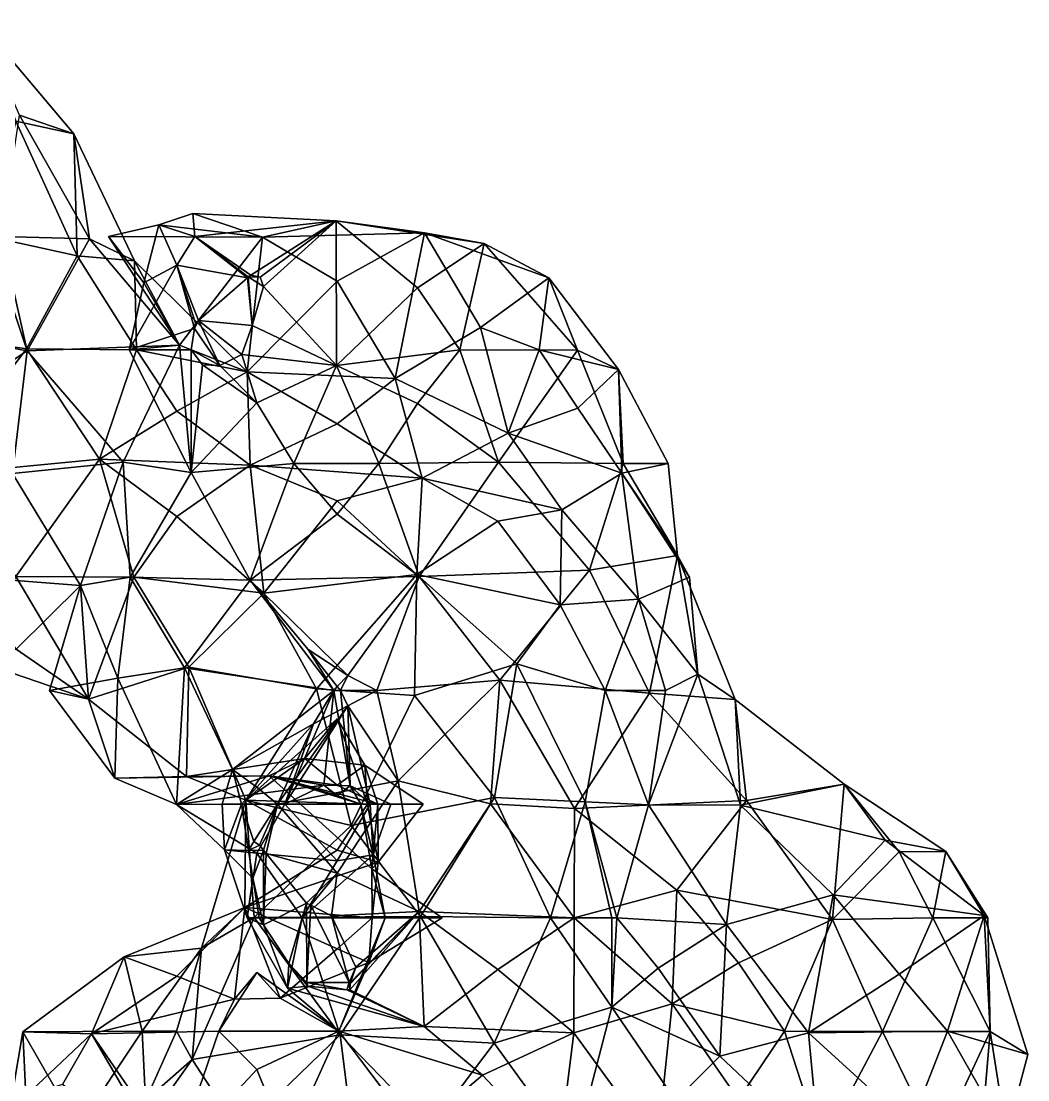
# Model space of a CAD drawing. Extents: x 290083 to 295691, y 4553739 to 4561622.
# Drawn here: x 291281.9 to 291440, y 4554373.5 to 4554539.7 of the extents above; entities that cross this region are included whole.
import ezdxf

# ---------------------------------------------------------------- set-up
doc = ezdxf.new("R2010")
doc.units = 0
doc.layers.add('Au_ppm_Pref_-_0_3', color=7, linetype='CONTINUOUS')

msp = doc.modelspace()

# ---------------------------------------------------------------- linework, layer by layer
at = {"layer": 'Au_ppm_Pref_-_0_3'}
for points in [[(291290.23, 4554521.97, 1817.43), (291281.7, 4554524.9, 1823.62), (291275.25, 4554539.66, 1817.43)], [(291290.23, 4554521.97, 1817.43), (291275.25, 4554539.66, 1817.43), (291281.11, 4554523.99, 1811.5)], [(291292.65, 4554505.48, 1823.31), (291278.84, 4554505.88, 1828.22), (291281.7, 4554524.9, 1823.62)], [(291292.65, 4554505.48, 1823.31), (291281.7, 4554524.9, 1823.62), (291290.23, 4554521.97, 1817.43)], [(291290.73, 4554502.83, 1812.25), (291281.11, 4554523.99, 1811.5), (291276.86, 4554505.88, 1807.57)], [(291290.23, 4554521.97, 1817.43), (291281.11, 4554523.99, 1811.5), (291290.73, 4554502.83, 1812.25)], [(291299.71, 4554502.05, 1817.43), (291292.65, 4554505.48, 1823.31), (291290.23, 4554521.97, 1817.43)], [(291299.71, 4554502.05, 1817.43), (291290.23, 4554521.97, 1817.43), (291290.73, 4554502.83, 1812.25)], [(291319.83, 4554505.76, 1823.61), (291308.9, 4554509.49, 1829.31), (291303.55, 4554507.69, 1829.45)], [(291309.19, 4554505.88, 1830.65), (291303.55, 4554507.69, 1829.45), (291308.9, 4554509.49, 1829.31)], [(291319.83, 4554505.76, 1823.61), (291331.36, 4554508.33, 1830.07), (291308.9, 4554509.49, 1829.31)], [(291308.9, 4554509.49, 1829.31), (291331.36, 4554508.33, 1830.07), (291309.19, 4554505.88, 1830.65)], [(291331.36, 4554508.33, 1830.07), (291317.98, 4554499.81, 1832.77), (291309.19, 4554505.88, 1830.65)], [(291331.36, 4554508.33, 1830.07), (291319.43, 4554499.5, 1832.89), (291317.98, 4554499.81, 1832.77)], [(291331.36, 4554508.33, 1830.07), (291319.97, 4554498.03, 1832.97), (291319.43, 4554499.5, 1832.89)], [(291319.83, 4554505.76, 1823.61), (291345.27, 4554506.46, 1823.6), (291331.36, 4554508.33, 1830.07)], [(291331.43, 4554485.64, 1832.58), (291319.97, 4554498.03, 1832.97), (291331.36, 4554508.33, 1830.07)], [(291331.43, 4554485.64, 1832.58), (291331.36, 4554508.33, 1830.07), (291344.14, 4554497.81, 1832.56)], [(291331.36, 4554508.33, 1830.07), (291345.27, 4554506.46, 1823.6), (291354.64, 4554504.78, 1829.11)], [(291354.64, 4554504.78, 1829.11), (291344.14, 4554497.81, 1832.56), (291331.36, 4554508.33, 1830.07)], [(291319.83, 4554505.76, 1823.61), (291303.55, 4554507.69, 1829.45), (291295.65, 4554505.88, 1824.27)], [(291303.55, 4554507.69, 1829.45), (291301.2, 4554498.6, 1829.31), (291295.65, 4554505.88, 1824.27)], [(291306.35, 4554501.35, 1830.82), (291301.2, 4554498.6, 1829.31), (291303.55, 4554507.69, 1829.45)], [(291309.19, 4554505.88, 1830.65), (291306.35, 4554501.35, 1830.82), (291303.55, 4554507.69, 1829.45)], [(291331.54, 4554498.84, 1819.78), (291345.27, 4554506.46, 1823.6), (291319.83, 4554505.76, 1823.61)], [(291340.66, 4554483.57, 1818.66), (291345.27, 4554506.46, 1823.6), (291331.54, 4554498.84, 1819.78)], [(291354.03, 4554491.6, 1820.91), (291345.27, 4554506.46, 1823.6), (291340.66, 4554483.57, 1818.66)], [(291364.74, 4554499.38, 1823.37), (291354.64, 4554504.78, 1829.11), (291345.27, 4554506.46, 1823.6)], [(291354.03, 4554491.6, 1820.91), (291364.74, 4554499.38, 1823.37), (291345.27, 4554506.46, 1823.6)], [(291278.84, 4554505.88, 1828.22), (291282.89, 4554487.94, 1824.01), (291265.95, 4554491.04, 1827.1)], [(291266.85, 4554490.58, 1807.2), (291282.78, 4554488.24, 1809.62), (291276.86, 4554505.88, 1807.57)], [(291276.86, 4554505.88, 1807.57), (291282.78, 4554488.24, 1809.62), (291290.73, 4554502.83, 1812.25)], [(291292.65, 4554505.48, 1823.31), (291282.89, 4554487.94, 1824.01), (291278.84, 4554505.88, 1828.22)], [(291306.81, 4554488.79, 1823.69), (291282.89, 4554487.94, 1824.01), (291292.65, 4554505.48, 1823.31)], [(291306.81, 4554488.79, 1823.69), (291292.65, 4554505.48, 1823.31), (291299.71, 4554502.05, 1817.43)], [(291306.81, 4554488.79, 1823.69), (291295.65, 4554505.88, 1824.27), (291301.2, 4554498.6, 1829.31)], [(291306.81, 4554488.79, 1823.69), (291319.83, 4554505.76, 1823.61), (291295.65, 4554505.88, 1824.27)], [(291309.19, 4554505.88, 1830.65), (291317.45, 4554499.4, 1832.75), (291306.35, 4554501.35, 1830.82)], [(291306.81, 4554488.79, 1823.69), (291317.39, 4554484.61, 1817.97), (291319.83, 4554505.76, 1823.61)], [(291309.19, 4554505.88, 1830.65), (291317.59, 4554499.53, 1832.75), (291317.45, 4554499.4, 1832.75)], [(291309.19, 4554505.88, 1830.65), (291317.98, 4554499.81, 1832.77), (291317.59, 4554499.53, 1832.75)], [(291319.83, 4554505.76, 1823.61), (291317.39, 4554484.61, 1817.97), (291331.54, 4554498.84, 1819.78)], [(291354.64, 4554504.78, 1829.11), (291350.81, 4554488.06, 1832.45), (291344.14, 4554497.81, 1832.56)], [(291369.29, 4554488.02, 1829.3), (291350.81, 4554488.06, 1832.45), (291354.64, 4554504.78, 1829.11)], [(291364.74, 4554499.38, 1823.37), (291369.29, 4554488.02, 1829.3), (291354.64, 4554504.78, 1829.11)], [(291290.73, 4554502.83, 1812.25), (291282.78, 4554488.24, 1809.62), (291300.02, 4554488.06, 1814.48)], [(291300.02, 4554488.06, 1814.48), (291299.71, 4554502.05, 1817.43), (291290.73, 4554502.83, 1812.25)], [(291306.81, 4554488.79, 1823.69), (291299.71, 4554502.05, 1817.43), (291317.39, 4554484.61, 1817.97)], [(291300.02, 4554488.06, 1814.48), (291317.39, 4554484.61, 1817.97), (291299.71, 4554502.05, 1817.43)], [(291306.35, 4554501.35, 1830.82), (291309.15, 4554491.42, 1832.47), (291298.9, 4554488.06, 1829.31)], [(291298.9, 4554488.06, 1829.31), (291301.2, 4554498.6, 1829.31), (291306.35, 4554501.35, 1830.82)], [(291309.29, 4554492.28, 1832.46), (291309.15, 4554491.42, 1832.47), (291306.35, 4554501.35, 1830.82)], [(291309.75, 4554492.68, 1832.47), (291309.29, 4554492.28, 1832.46), (291306.35, 4554501.35, 1830.82)], [(291317.45, 4554499.4, 1832.75), (291309.75, 4554492.68, 1832.47), (291306.35, 4554501.35, 1830.82)], [(291317.98, 4554499.81, 1832.77), (291319.43, 4554499.5, 1832.89), (291317.59, 4554499.53, 1832.75)], [(291306.81, 4554488.79, 1823.69), (291301.2, 4554498.6, 1829.31), (291298.9, 4554488.06, 1829.31)], [(291317.45, 4554499.4, 1832.75), (291318.18, 4554491.9, 1833), (291309.75, 4554492.68, 1832.47)], [(291340.66, 4554483.57, 1818.66), (291331.54, 4554498.84, 1819.78), (291317.39, 4554484.61, 1817.97)], [(291317.59, 4554499.53, 1832.75), (291318.18, 4554491.9, 1833), (291317.45, 4554499.4, 1832.75)], [(291317.59, 4554499.53, 1832.75), (291319.97, 4554498.03, 1832.97), (291318.18, 4554491.9, 1833)], [(291317.59, 4554499.53, 1832.75), (291319.43, 4554499.5, 1832.89), (291319.97, 4554498.03, 1832.97)], [(291363.27, 4554488.06, 1820.29), (291364.74, 4554499.38, 1823.37), (291354.03, 4554491.6, 1820.91)], [(291363.27, 4554488.06, 1820.29), (291375.7, 4554484.97, 1823.37), (291364.74, 4554499.38, 1823.37)], [(291364.74, 4554499.38, 1823.37), (291375.7, 4554484.97, 1823.37), (291369.29, 4554488.02, 1829.3)], [(291319.97, 4554498.03, 1832.97), (291331.43, 4554485.64, 1832.58), (291318.18, 4554491.9, 1833)], [(291331.43, 4554485.64, 1832.58), (291344.14, 4554497.81, 1832.56), (291350.81, 4554488.06, 1832.45)], [(291309.75, 4554492.68, 1832.47), (291313.12, 4554485.6, 1832.88), (291309.15, 4554491.42, 1832.47)], [(291309.75, 4554492.68, 1832.47), (291309.15, 4554491.42, 1832.47), (291309.29, 4554492.28, 1832.46)], [(291316.58, 4554487.37, 1833.04), (291313.12, 4554485.6, 1832.88), (291309.75, 4554492.68, 1832.47)], [(291318.18, 4554491.9, 1833), (291316.58, 4554487.37, 1833.04), (291309.75, 4554492.68, 1832.47)], [(291318.18, 4554491.9, 1833), (291331.43, 4554485.64, 1832.58), (291316.58, 4554487.37, 1833.04)], [(291358.4, 4554474.99, 1816.41), (291354.03, 4554491.6, 1820.91), (291340.66, 4554483.57, 1818.66)], [(291354.03, 4554491.6, 1820.91), (291358.4, 4554474.99, 1816.41), (291363.27, 4554488.06, 1820.29)], [(291265.95, 4554491.04, 1827.1), (291282.89, 4554487.94, 1824.01), (291265.61, 4554476.47, 1822.68)], [(291282.78, 4554488.24, 1809.62), (291266.85, 4554490.58, 1807.2), (291267.63, 4554468.38, 1810.49)], [(291298.9, 4554488.06, 1829.31), (291309.15, 4554491.42, 1832.47), (291308.61, 4554488.06, 1832.54)], [(291309.15, 4554491.42, 1832.47), (291313.12, 4554485.6, 1832.88), (291308.61, 4554488.06, 1832.54)], [(291282.78, 4554488.24, 1809.62), (291267.63, 4554468.38, 1810.49), (291294.23, 4554470.91, 1810.72)], [(291282.78, 4554488.24, 1809.62), (291294.23, 4554470.91, 1810.72), (291300.02, 4554488.06, 1814.48)], [(291306.81, 4554488.79, 1823.69), (291297.94, 4554470.46, 1822.1), (291282.89, 4554487.94, 1824.01)], [(291306.81, 4554488.79, 1823.69), (291308.62, 4554468.85, 1829.05), (291297.94, 4554470.46, 1822.1)], [(291306.81, 4554488.79, 1823.69), (291298.9, 4554488.06, 1829.31), (291308.62, 4554468.85, 1829.05)], [(291280.56, 4554468.7, 1818.41), (291265.61, 4554476.47, 1822.68), (291282.89, 4554487.94, 1824.01)], [(291297.94, 4554470.46, 1822.1), (291280.56, 4554468.7, 1818.41), (291282.89, 4554487.94, 1824.01)], [(291294.23, 4554470.91, 1810.72), (291306.35, 4554478.45, 1814.7), (291300.02, 4554488.06, 1814.48)], [(291308.61, 4554488.06, 1832.54), (291308.62, 4554468.85, 1829.05), (291298.9, 4554488.06, 1829.31)], [(291300.02, 4554488.06, 1814.48), (291306.35, 4554478.45, 1814.7), (291317.39, 4554484.61, 1817.97)], [(291313.12, 4554485.6, 1832.88), (291310.41, 4554485.73, 1832.71), (291308.61, 4554488.06, 1832.54)], [(291308.62, 4554468.85, 1829.05), (291308.61, 4554488.06, 1832.54), (291310.41, 4554485.73, 1832.71)], [(291313.12, 4554485.6, 1832.88), (291316.58, 4554487.37, 1833.04), (291318.95, 4554479.77, 1832.08)], [(291318.95, 4554479.77, 1832.08), (291316.58, 4554487.37, 1833.04), (291331.43, 4554485.64, 1832.58)], [(291331.43, 4554485.64, 1832.58), (291350.81, 4554488.06, 1832.45), (291344.14, 4554479.67, 1832.11)], [(291344.14, 4554479.67, 1832.11), (291350.81, 4554488.06, 1832.45), (291356.88, 4554470.44, 1831.9)], [(291369.29, 4554488.02, 1829.3), (291356.88, 4554470.44, 1831.9), (291350.81, 4554488.06, 1832.45)], [(291369.29, 4554488.02, 1829.3), (291376.43, 4554470.24, 1828.41), (291356.88, 4554470.44, 1831.9)], [(291358.4, 4554474.99, 1816.41), (291369.34, 4554478.95, 1820.47), (291363.27, 4554488.06, 1820.29)], [(291363.27, 4554488.06, 1820.29), (291369.34, 4554478.95, 1820.47), (291375.7, 4554484.97, 1823.37)], [(291375.7, 4554484.97, 1823.37), (291376.43, 4554470.24, 1828.41), (291369.29, 4554488.02, 1829.3)], [(291310.41, 4554485.73, 1832.71), (291318.95, 4554479.77, 1832.08), (291308.62, 4554468.85, 1829.05)], [(291310.41, 4554485.73, 1832.71), (291313.12, 4554485.6, 1832.88), (291318.95, 4554479.77, 1832.08)], [(291331.43, 4554485.64, 1832.58), (291324.72, 4554470.24, 1832.53), (291318.95, 4554479.77, 1832.08)], [(291331.43, 4554485.64, 1832.58), (291338.1, 4554470.24, 1832.4), (291324.72, 4554470.24, 1832.53)], [(291331.43, 4554485.64, 1832.58), (291344.14, 4554479.67, 1832.11), (291338.1, 4554470.24, 1832.4)], [(291369.34, 4554478.95, 1820.47), (291376.22, 4554468.71, 1818.12), (291375.7, 4554484.97, 1823.37)], [(291376.22, 4554468.71, 1818.12), (291383.48, 4554470.24, 1823.37), (291375.7, 4554484.97, 1823.37)], [(291375.7, 4554484.97, 1823.37), (291383.48, 4554470.24, 1823.37), (291376.43, 4554470.24, 1828.41)], [(291317.91, 4554469.97, 1811.65), (291317.39, 4554484.61, 1817.97), (291306.35, 4554478.45, 1814.7)], [(291340.66, 4554483.57, 1818.66), (291317.39, 4554484.61, 1817.97), (291331.54, 4554476.47, 1815.36)], [(291317.91, 4554469.97, 1811.65), (291331.54, 4554476.47, 1815.36), (291317.39, 4554484.61, 1817.97)], [(291340.66, 4554483.57, 1818.66), (291331.54, 4554476.47, 1815.36), (291344.86, 4554467.94, 1812.62)], [(291358.4, 4554474.99, 1816.41), (291340.66, 4554483.57, 1818.66), (291344.86, 4554467.94, 1812.62)], [(291306.35, 4554478.45, 1814.7), (291294.23, 4554470.91, 1810.72), (291317.91, 4554469.97, 1811.65)], [(291308.62, 4554468.85, 1829.05), (291318.95, 4554479.77, 1832.08), (291324.72, 4554470.24, 1832.53)], [(291344.14, 4554479.67, 1832.11), (291356.88, 4554470.44, 1831.9), (291338.1, 4554470.24, 1832.4)], [(291369.34, 4554478.95, 1820.47), (291358.4, 4554474.99, 1816.41), (291376.22, 4554468.71, 1818.12)], [(291317.91, 4554469.97, 1811.65), (291344.86, 4554467.94, 1812.62), (291331.54, 4554476.47, 1815.36)], [(291344.86, 4554467.94, 1812.62), (291366.82, 4554462.97, 1812.73), (291358.4, 4554474.99, 1816.41)], [(291376.22, 4554468.71, 1818.12), (291358.4, 4554474.99, 1816.41), (291366.82, 4554462.97, 1812.73)], [(291294.23, 4554470.91, 1810.72), (291267.63, 4554468.38, 1810.49), (291281.1, 4554452.53, 1808.65)], [(291297.94, 4554470.46, 1822.1), (291291.25, 4554451.09, 1818.42), (291280.56, 4554468.7, 1818.41)], [(291299.64, 4554452.43, 1808.33), (291294.23, 4554470.91, 1810.72), (291281.1, 4554452.53, 1808.65)], [(291299.07, 4554452.43, 1824.64), (291291.25, 4554451.09, 1818.42), (291297.94, 4554470.46, 1822.1)], [(291299.64, 4554452.43, 1808.33), (291306.35, 4554461.91, 1808.33), (291294.23, 4554470.91, 1810.72)], [(291294.23, 4554470.91, 1810.72), (291306.35, 4554461.91, 1808.33), (291317.91, 4554469.97, 1811.65)], [(291297.94, 4554470.46, 1822.1), (291308.62, 4554468.85, 1829.05), (291299.07, 4554452.43, 1824.64)], [(291317.91, 4554469.97, 1811.65), (291306.35, 4554461.91, 1808.33), (291320.05, 4554449.88, 1806.28)], [(291324.72, 4554470.24, 1832.53), (291317.9, 4554451.92, 1829.86), (291308.62, 4554468.85, 1829.05)], [(291331.54, 4554462.28, 1831.97), (291317.9, 4554451.92, 1829.86), (291324.72, 4554470.24, 1832.53)], [(291320.05, 4554449.88, 1806.28), (291331.54, 4554464.36, 1807.52), (291317.91, 4554469.97, 1811.65)], [(291344.86, 4554467.94, 1812.62), (291317.91, 4554469.97, 1811.65), (291331.54, 4554464.36, 1807.52)], [(291331.54, 4554462.28, 1831.97), (291324.72, 4554470.24, 1832.53), (291338.1, 4554470.24, 1832.4)], [(291338.1, 4554470.24, 1832.4), (291344.41, 4554452.52, 1831.76), (291331.54, 4554462.28, 1831.97)], [(291344.41, 4554452.52, 1831.76), (291338.1, 4554470.24, 1832.4), (291356.88, 4554470.44, 1831.9)], [(291344.41, 4554452.52, 1831.76), (291356.88, 4554470.44, 1831.9), (291371.16, 4554453.48, 1829.95)], [(291356.88, 4554470.44, 1831.9), (291376.43, 4554470.24, 1828.41), (291371.16, 4554453.48, 1829.95)], [(291376.43, 4554470.24, 1828.41), (291384.95, 4554455.83, 1823.37), (291371.16, 4554453.48, 1829.95)], [(291376.22, 4554468.71, 1818.12), (291384.95, 4554455.83, 1823.37), (291383.48, 4554470.24, 1823.37)], [(291376.43, 4554470.24, 1828.41), (291383.48, 4554470.24, 1823.37), (291384.95, 4554455.83, 1823.37)], [(291274.23, 4554452.43, 1814.75), (291280.56, 4554468.7, 1818.41), (291291.25, 4554451.09, 1818.42)], [(291308.62, 4554468.85, 1829.05), (291317.9, 4554451.92, 1829.86), (291299.07, 4554452.43, 1824.64)], [(291366.82, 4554462.97, 1812.73), (291378.83, 4554448.95, 1812.57), (291376.22, 4554468.71, 1818.12)], [(291376.22, 4554468.71, 1818.12), (291386.87, 4554452.43, 1817.43), (291384.95, 4554455.83, 1823.37)], [(291386.87, 4554452.43, 1817.43), (291376.22, 4554468.71, 1818.12), (291378.83, 4554448.95, 1812.57)], [(291344.86, 4554467.94, 1812.62), (291331.54, 4554464.36, 1807.52), (291344.05, 4554452.81, 1805.32)], [(291344.86, 4554467.94, 1812.62), (291344.05, 4554452.81, 1805.32), (291356.74, 4554461.21, 1808.57)], [(291344.86, 4554467.94, 1812.62), (291356.74, 4554461.21, 1808.57), (291366.82, 4554462.97, 1812.73)], [(291320.05, 4554449.88, 1806.28), (291344.05, 4554452.81, 1805.32), (291331.54, 4554464.36, 1807.52)], [(291299.64, 4554452.43, 1808.33), (291320.05, 4554449.88, 1806.28), (291306.35, 4554461.91, 1808.33)], [(291317.9, 4554451.92, 1829.86), (291331.54, 4554462.28, 1831.97), (291344.41, 4554452.52, 1831.76)], [(291356.74, 4554461.21, 1808.57), (291366.57, 4554448.06, 1806.84), (291366.82, 4554462.97, 1812.73)], [(291378.83, 4554448.95, 1812.57), (291366.82, 4554462.97, 1812.73), (291366.57, 4554448.06, 1806.84)], [(291356.74, 4554461.21, 1808.57), (291344.05, 4554452.81, 1805.32), (291366.57, 4554448.06, 1806.84)], [(291380.57, 4554434.21, 1828.87), (291371.16, 4554453.48, 1829.95), (291384.95, 4554455.83, 1823.37)], [(291380.57, 4554434.21, 1828.87), (291384.95, 4554455.83, 1823.37), (291394, 4554433.2, 1823.16)], [(291384.95, 4554455.83, 1823.37), (291388.17, 4554437.17, 1816.76), (291394, 4554433.2, 1823.16)], [(291388.17, 4554437.17, 1816.76), (291384.95, 4554455.83, 1823.37), (291386.87, 4554452.43, 1817.43)], [(291357.08, 4554436.24, 1830.99), (291344.41, 4554452.52, 1831.76), (291371.16, 4554453.48, 1829.95)], [(291380.57, 4554434.21, 1828.87), (291357.08, 4554436.24, 1830.99), (291371.16, 4554453.48, 1829.95)], [(291272.43, 4554440.09, 1811.49), (291292.5, 4554433.24, 1811.43), (291281.1, 4554452.53, 1808.65)], [(291281.15, 4554441.09, 1815.27), (291274.23, 4554452.43, 1814.75), (291291.25, 4554451.09, 1818.42)], [(291292.5, 4554433.24, 1811.43), (291299.64, 4554452.43, 1808.33), (291281.1, 4554452.53, 1808.65)], [(291299.07, 4554452.43, 1824.64), (291297.12, 4554436.53, 1823.01), (291291.25, 4554451.09, 1818.42)], [(291299.64, 4554452.43, 1808.33), (291292.5, 4554433.24, 1811.43), (291308.26, 4554438.3, 1807.69)], [(291297.12, 4554436.53, 1823.01), (291299.07, 4554452.43, 1824.64), (291307.57, 4554438.16, 1827.55)], [(291299.07, 4554452.43, 1824.64), (291317.9, 4554451.92, 1829.86), (291307.57, 4554438.16, 1827.55)], [(291299.64, 4554452.43, 1808.33), (291308.26, 4554438.3, 1807.69), (291320.05, 4554449.88, 1806.28)], [(291331.02, 4554434.61, 1829.06), (291307.57, 4554438.16, 1827.55), (291317.9, 4554451.92, 1829.86)], [(291333.23, 4554436.99, 1829.31), (291317.9, 4554451.92, 1829.86), (291344.41, 4554452.52, 1831.76)], [(291331.02, 4554434.61, 1829.06), (291317.9, 4554451.92, 1829.86), (291326.99, 4554441.05, 1829.31)], [(291333.23, 4554436.99, 1829.31), (291326.99, 4554441.05, 1829.31), (291317.9, 4554451.92, 1829.86)], [(291320.05, 4554449.88, 1806.28), (291328.3, 4554434.89, 1804.13), (291344.05, 4554452.81, 1805.32)], [(291328.3, 4554434.89, 1804.13), (291343.68, 4554433.81, 1801.4), (291344.05, 4554452.81, 1805.32)], [(291337.78, 4554434.61, 1829.31), (291333.23, 4554436.99, 1829.31), (291344.41, 4554452.52, 1831.76)], [(291337.78, 4554434.61, 1829.31), (291344.41, 4554452.52, 1831.76), (291357.08, 4554436.24, 1830.99)], [(291359.73, 4554438.8, 1802.75), (291344.05, 4554452.81, 1805.32), (291343.68, 4554433.81, 1801.4)], [(291366.57, 4554448.06, 1806.84), (291344.05, 4554452.81, 1805.32), (291359.73, 4554438.8, 1802.75)], [(291378.83, 4554448.95, 1812.57), (291388.17, 4554437.17, 1816.76), (291386.87, 4554452.43, 1817.43)], [(291292.5, 4554433.24, 1811.43), (291281.15, 4554441.09, 1815.27), (291291.25, 4554451.09, 1818.42)], [(291297.12, 4554436.53, 1823.01), (291286.37, 4554434.61, 1817.43), (291291.25, 4554451.09, 1818.42)], [(291286.37, 4554434.61, 1817.43), (291292.5, 4554433.24, 1811.43), (291291.25, 4554451.09, 1818.42)], [(291320.05, 4554449.88, 1806.28), (291308.26, 4554438.3, 1807.69), (291328.3, 4554434.89, 1804.13)], [(291373.59, 4554434.61, 1806.84), (291378.83, 4554448.95, 1812.57), (291366.57, 4554448.06, 1806.84)], [(291373.59, 4554434.61, 1806.84), (291383.09, 4554434.61, 1811.49), (291378.83, 4554448.95, 1812.57)], [(291378.83, 4554448.95, 1812.57), (291383.09, 4554434.61, 1811.49), (291388.17, 4554437.17, 1816.76)], [(291373.59, 4554434.61, 1806.84), (291366.57, 4554448.06, 1806.84), (291359.73, 4554438.8, 1802.75)], [(291281.15, 4554441.09, 1815.27), (291292.5, 4554433.24, 1811.43), (291272.43, 4554440.09, 1811.49)], [(291331.02, 4554434.61, 1829.06), (291326.99, 4554441.05, 1829.31), (291331.54, 4554435.23, 1829.11)], [(291333.23, 4554436.99, 1829.31), (291331.54, 4554435.23, 1829.11), (291326.99, 4554441.05, 1829.31)], [(291307.9, 4554421.11, 1812.2), (291308.26, 4554438.3, 1807.69), (291292.5, 4554433.24, 1811.43)], [(291308.26, 4554438.3, 1807.69), (291307.9, 4554421.11, 1812.2), (291317.23, 4554417.41, 1805.43)], [(291308.26, 4554438.3, 1807.69), (291317.23, 4554417.41, 1805.43), (291328.3, 4554434.89, 1804.13)], [(291356.24, 4554417.81, 1800.7), (291359.73, 4554438.8, 1802.75), (291343.68, 4554433.81, 1801.4)], [(291356.24, 4554417.81, 1800.7), (291370.49, 4554417.13, 1804.62), (291359.73, 4554438.8, 1802.75)], [(291359.73, 4554438.8, 1802.75), (291370.49, 4554417.13, 1804.62), (291373.59, 4554434.61, 1806.84)], [(291297.12, 4554436.53, 1823.01), (291307.57, 4554438.16, 1827.55), (291306.34, 4554416.73, 1823.38)], [(291307.57, 4554438.16, 1827.55), (291315.12, 4554422.2, 1829.31), (291306.34, 4554416.73, 1823.38)], [(291331.02, 4554434.61, 1829.06), (291315.12, 4554422.2, 1829.31), (291307.57, 4554438.16, 1827.55)], [(291332.06, 4554434.61, 1829.07), (291331.54, 4554435.23, 1829.11), (291333.23, 4554436.99, 1829.31)], [(291332.06, 4554434.61, 1829.07), (291333.23, 4554436.99, 1829.31), (291337.78, 4554434.61, 1829.31)], [(291380.42, 4554416.69, 1811.84), (291394.83, 4554416.62, 1816.56), (291388.17, 4554437.17, 1816.76)], [(291380.42, 4554416.69, 1811.84), (291388.17, 4554437.17, 1816.76), (291383.09, 4554434.61, 1811.49)], [(291388.17, 4554437.17, 1816.76), (291394.83, 4554416.62, 1816.56), (291394, 4554433.2, 1823.16)], [(291297.12, 4554436.53, 1823.01), (291296.62, 4554420.85, 1817.43), (291286.37, 4554434.61, 1817.43)], [(291297.12, 4554436.53, 1823.01), (291306.34, 4554416.73, 1823.38), (291296.62, 4554420.85, 1817.43)], [(291331.02, 4554434.61, 1829.06), (291331.54, 4554435.23, 1829.11), (291332.06, 4554434.61, 1829.07)], [(291341.13, 4554420.47, 1831.96), (291337.78, 4554434.61, 1829.31), (291357.08, 4554436.24, 1830.99)], [(291355.63, 4554416.86, 1833.02), (291341.13, 4554420.47, 1831.96), (291357.08, 4554436.24, 1830.99)], [(291355.63, 4554416.86, 1833.02), (291357.08, 4554436.24, 1830.99), (291368.8, 4554416.12, 1831.25)], [(291368.8, 4554416.12, 1831.25), (291357.08, 4554436.24, 1830.99), (291380.57, 4554434.21, 1828.87)], [(291286.37, 4554434.61, 1817.43), (291296.62, 4554420.85, 1817.43), (291292.5, 4554433.24, 1811.43)], [(291331.02, 4554434.61, 1829.06), (291327.85, 4554429.39, 1829.31), (291315.12, 4554422.2, 1829.31)], [(291317.23, 4554417.41, 1805.43), (291333.75, 4554413.41, 1801.78), (291328.3, 4554434.89, 1804.13)], [(291323.3, 4554416.79, 1827.26), (291327.85, 4554429.39, 1829.31), (291331.02, 4554434.61, 1829.06)], [(291323.3, 4554416.79, 1827.26), (291331.02, 4554434.61, 1829.06), (291329.46, 4554419.74, 1823.37)], [(291343.68, 4554433.81, 1801.4), (291328.3, 4554434.89, 1804.13), (291333.75, 4554413.41, 1801.78)], [(291333.59, 4554419.68, 1823.37), (291329.46, 4554419.74, 1823.37), (291331.02, 4554434.61, 1829.06)], [(291333.59, 4554419.68, 1823.37), (291331.02, 4554434.61, 1829.06), (291332.06, 4554434.61, 1829.07)], [(291333.59, 4554419.68, 1823.37), (291332.06, 4554434.61, 1829.07), (291333.22, 4554432.24, 1829.31)], [(291332.06, 4554434.61, 1829.07), (291337.78, 4554434.61, 1829.31), (291333.22, 4554432.24, 1829.31)], [(291341.13, 4554420.47, 1831.96), (291333.22, 4554432.24, 1829.31), (291337.78, 4554434.61, 1829.31)], [(291333.75, 4554413.41, 1801.78), (291356.24, 4554417.81, 1800.7), (291343.68, 4554433.81, 1801.4)], [(291395.77, 4554417.35, 1830.02), (291368.8, 4554416.12, 1831.25), (291380.57, 4554434.21, 1828.87)], [(291373.59, 4554434.61, 1806.84), (291370.49, 4554417.13, 1804.62), (291380.42, 4554416.69, 1811.84)], [(291380.42, 4554416.69, 1811.84), (291383.09, 4554434.61, 1811.49), (291373.59, 4554434.61, 1806.84)], [(291395.77, 4554417.35, 1830.02), (291380.57, 4554434.21, 1828.87), (291394, 4554433.2, 1823.16)], [(291296.62, 4554420.85, 1817.43), (291307.9, 4554421.11, 1812.2), (291292.5, 4554433.24, 1811.43)], [(291333.22, 4554432.24, 1829.31), (291341.13, 4554420.47, 1831.96), (291322.15, 4554416.79, 1830.82)], [(291333.22, 4554432.24, 1829.31), (291322.15, 4554416.79, 1830.82), (291327.85, 4554429.39, 1829.31)], [(291323.3, 4554416.79, 1827.26), (291336.73, 4554416.79, 1825.82), (291333.22, 4554432.24, 1829.31)], [(291323.3, 4554416.79, 1827.26), (291333.22, 4554432.24, 1829.31), (291327.85, 4554429.39, 1829.31)], [(291333.59, 4554419.68, 1823.37), (291333.22, 4554432.24, 1829.31), (291336.73, 4554416.79, 1825.82)], [(291411.12, 4554419.93, 1823.25), (291395.77, 4554417.35, 1830.02), (291394, 4554433.2, 1823.16)], [(291394, 4554433.2, 1823.16), (291394.83, 4554416.62, 1816.56), (291411.12, 4554419.93, 1823.25)], [(291326.49, 4554423.94, 1811.49), (291331.54, 4554430.2, 1807.02), (291317.23, 4554417.41, 1805.43)], [(291331.54, 4554430.2, 1807.02), (291336.29, 4554416.79, 1809.26), (291317.23, 4554417.41, 1805.43)], [(291326.49, 4554423.94, 1811.49), (291335.87, 4554422.91, 1811.49), (291331.54, 4554430.2, 1807.02)], [(291335.87, 4554422.91, 1811.49), (291336.29, 4554416.79, 1809.26), (291331.54, 4554430.2, 1807.02)], [(291327.85, 4554429.39, 1829.31), (291318.95, 4554419.45, 1830.2), (291315.12, 4554422.2, 1829.31)], [(291327.85, 4554429.39, 1829.31), (291322.15, 4554416.79, 1830.82), (291318.95, 4554419.45, 1830.2)], [(291320.89, 4554421.24, 1817.35), (291326.49, 4554423.94, 1811.49), (291307.9, 4554421.11, 1812.2)], [(291307.9, 4554421.11, 1812.2), (291326.49, 4554423.94, 1811.49), (291317.23, 4554417.41, 1805.43)], [(291320.89, 4554421.24, 1817.35), (291331.54, 4554419.77, 1812.49), (291326.49, 4554423.94, 1811.49)], [(291331.54, 4554419.77, 1812.49), (291335.87, 4554422.91, 1811.49), (291326.49, 4554423.94, 1811.49)], [(291313.5, 4554416.79, 1829.31), (291306.34, 4554416.73, 1823.38), (291315.12, 4554422.2, 1829.31)], [(291313.5, 4554416.79, 1829.31), (291315.12, 4554422.2, 1829.31), (291316.53, 4554416.79, 1830.45)], [(291315.12, 4554422.2, 1829.31), (291318.95, 4554419.45, 1830.2), (291316.53, 4554416.79, 1830.45)], [(291331.54, 4554419.77, 1812.49), (291337.92, 4554416.79, 1814.5), (291335.87, 4554422.91, 1811.49)], [(291337.92, 4554416.79, 1814.5), (291345.03, 4554416.79, 1811.49), (291335.87, 4554422.91, 1811.49)], [(291345.03, 4554416.79, 1811.49), (291336.29, 4554416.79, 1809.26), (291335.87, 4554422.91, 1811.49)], [(291296.62, 4554420.85, 1817.43), (291306.34, 4554416.73, 1823.38), (291320.89, 4554421.24, 1817.35)], [(291320.89, 4554421.24, 1817.35), (291307.9, 4554421.11, 1812.2), (291296.62, 4554420.85, 1817.43)], [(291329.46, 4554419.74, 1823.37), (291320.89, 4554421.24, 1817.35), (291306.34, 4554416.73, 1823.38)], [(291329.46, 4554419.74, 1823.37), (291331.54, 4554418.13, 1822.93), (291320.89, 4554421.24, 1817.35)], [(291331.54, 4554418.13, 1822.93), (291335.24, 4554416.79, 1821.63), (291320.89, 4554421.24, 1817.35)], [(291335.24, 4554416.79, 1821.63), (291336.98, 4554406.66, 1817.43), (291320.89, 4554421.24, 1817.35)], [(291337.92, 4554416.79, 1814.5), (291331.54, 4554419.77, 1812.49), (291320.89, 4554421.24, 1817.35)], [(291320.89, 4554421.24, 1817.35), (291336.98, 4554406.66, 1817.43), (291337.92, 4554416.79, 1814.5)], [(291331.54, 4554405.96, 1831.64), (291322.15, 4554416.79, 1830.82), (291341.13, 4554420.47, 1831.96)], [(291344.43, 4554399.96, 1833.9), (291331.54, 4554405.96, 1831.64), (291341.13, 4554420.47, 1831.96)], [(291344.43, 4554399.96, 1833.9), (291341.13, 4554420.47, 1831.96), (291355.63, 4554416.86, 1833.02)], [(291306.34, 4554416.73, 1823.38), (291323.3, 4554416.79, 1827.26), (291329.46, 4554419.74, 1823.37)], [(291322.15, 4554416.79, 1830.82), (291316.53, 4554416.79, 1830.45), (291318.95, 4554419.45, 1830.2)], [(291333.59, 4554419.68, 1823.37), (291331.54, 4554418.13, 1822.93), (291329.46, 4554419.74, 1823.37)], [(291333.59, 4554419.68, 1823.37), (291335.24, 4554416.79, 1821.63), (291331.54, 4554418.13, 1822.93)], [(291333.59, 4554419.68, 1823.37), (291336.73, 4554416.79, 1825.82), (291339.98, 4554416.79, 1823.37)], [(291339.98, 4554416.79, 1823.37), (291335.24, 4554416.79, 1821.63), (291333.59, 4554419.68, 1823.37)], [(291417.56, 4554411.12, 1818.3), (291411.12, 4554419.93, 1823.25), (291394.83, 4554416.62, 1816.56)], [(291395.77, 4554417.35, 1830.02), (291411.12, 4554419.93, 1823.25), (291409.28, 4554398.69, 1830.33)], [(291419.74, 4554409.32, 1826.82), (291409.28, 4554398.69, 1830.33), (291411.12, 4554419.93, 1823.25)], [(291427.07, 4554409.35, 1823.37), (291419.74, 4554409.32, 1826.82), (291411.12, 4554419.93, 1823.25)], [(291417.56, 4554411.12, 1818.3), (291427.07, 4554409.35, 1823.37), (291411.12, 4554419.93, 1823.25)], [(291323.3, 4554416.79, 1827.26), (291306.34, 4554416.73, 1823.38), (291318.95, 4554409.09, 1826.75)], [(291313.86, 4554409.6, 1829.31), (291306.34, 4554416.73, 1823.38), (291313.5, 4554416.79, 1829.31)], [(291318.95, 4554409.09, 1826.75), (291306.34, 4554416.73, 1823.38), (291313.86, 4554409.6, 1829.31)], [(291318.53, 4554399, 1799.52), (291317.23, 4554417.41, 1805.43), (291310.23, 4554394.21, 1806.42)], [(291317.05, 4554400.56, 1811.77), (291310.23, 4554394.21, 1806.42), (291317.23, 4554417.41, 1805.43)], [(291313.86, 4554409.6, 1829.31), (291313.5, 4554416.79, 1829.31), (291316.53, 4554416.79, 1830.45)], [(291316.53, 4554416.79, 1830.45), (291317.63, 4554409.49, 1831.12), (291313.86, 4554409.6, 1829.31)], [(291318.47, 4554410.9, 1831.5), (291317.63, 4554409.49, 1831.12), (291316.53, 4554416.79, 1830.45)], [(291322.15, 4554416.79, 1830.82), (291318.47, 4554410.9, 1831.5), (291316.53, 4554416.79, 1830.45)], [(291317.05, 4554400.56, 1811.77), (291317.23, 4554417.41, 1805.43), (291331.54, 4554409.54, 1809.08)], [(291318.53, 4554399, 1799.52), (291333.75, 4554413.41, 1801.78), (291317.23, 4554417.41, 1805.43)], [(291336.29, 4554416.79, 1809.26), (291331.54, 4554409.54, 1809.08), (291317.23, 4554417.41, 1805.43)], [(291322.15, 4554416.79, 1830.82), (291319.34, 4554410.36, 1831.64), (291318.47, 4554410.9, 1831.5)], [(291331.54, 4554407.89, 1826.34), (291323.3, 4554416.79, 1827.26), (291318.95, 4554409.09, 1826.75)], [(291322.15, 4554416.79, 1830.82), (291320, 4554409.56, 1831.7), (291319.34, 4554410.36, 1831.64)], [(291322.15, 4554416.79, 1830.82), (291320.41, 4554409.05, 1831.74), (291320, 4554409.56, 1831.7)], [(291331.54, 4554405.96, 1831.64), (291320.41, 4554409.05, 1831.74), (291322.15, 4554416.79, 1830.82)], [(291331.54, 4554407.89, 1826.34), (291336.73, 4554416.79, 1825.82), (291323.3, 4554416.79, 1827.26)], [(291337.18, 4554408.82, 1823.37), (291336.73, 4554416.79, 1825.82), (291331.54, 4554407.89, 1826.34)], [(291338, 4554407.67, 1811.49), (291331.54, 4554409.54, 1809.08), (291336.29, 4554416.79, 1809.26)], [(291333.75, 4554413.41, 1801.78), (291344.61, 4554399.16, 1799.51), (291356.24, 4554417.81, 1800.7)], [(291337.18, 4554408.82, 1823.37), (291336.98, 4554406.66, 1817.43), (291335.24, 4554416.79, 1821.63)], [(291337.18, 4554408.82, 1823.37), (291335.24, 4554416.79, 1821.63), (291339.98, 4554416.79, 1823.37)], [(291338, 4554407.67, 1811.49), (291336.29, 4554416.79, 1809.26), (291345.03, 4554416.79, 1811.49)], [(291339.98, 4554416.79, 1823.37), (291336.73, 4554416.79, 1825.82), (291337.18, 4554408.82, 1823.37)], [(291338, 4554407.67, 1811.49), (291337.92, 4554416.79, 1814.5), (291336.98, 4554406.66, 1817.43)], [(291338, 4554407.67, 1811.49), (291345.03, 4554416.79, 1811.49), (291337.92, 4554416.79, 1814.5)], [(291368.72, 4554398.97, 1832.65), (291344.43, 4554399.96, 1833.9), (291355.63, 4554416.86, 1833.02)], [(291365.01, 4554398.97, 1801.66), (291356.24, 4554417.81, 1800.7), (291344.61, 4554399.16, 1799.51)], [(291368.72, 4554398.97, 1832.65), (291355.63, 4554416.86, 1833.02), (291368.8, 4554416.12, 1831.25)], [(291365.01, 4554398.97, 1801.66), (291370.49, 4554417.13, 1804.62), (291356.24, 4554417.81, 1800.7)], [(291365.01, 4554398.97, 1801.66), (291374.68, 4554398.97, 1805.55), (291370.49, 4554417.13, 1804.62)], [(291368.8, 4554416.12, 1831.25), (291395.77, 4554417.35, 1830.02), (291384.84, 4554403.29, 1832.12)], [(291370.49, 4554417.13, 1804.62), (291375.46, 4554398.97, 1808.61), (291380.42, 4554416.69, 1811.84)], [(291374.68, 4554398.97, 1805.55), (291375.46, 4554398.97, 1808.61), (291370.49, 4554417.13, 1804.62)], [(291384.84, 4554403.29, 1832.12), (291395.77, 4554417.35, 1830.02), (291409.28, 4554398.69, 1830.33)], [(291368.72, 4554398.97, 1832.65), (291368.8, 4554416.12, 1831.25), (291384.84, 4554403.29, 1832.12)], [(291392.65, 4554397.88, 1812.46), (291380.42, 4554416.69, 1811.84), (291375.46, 4554398.97, 1808.61)], [(291392.65, 4554397.88, 1812.46), (291394.83, 4554416.62, 1816.56), (291380.42, 4554416.69, 1811.84)], [(291392.65, 4554397.88, 1812.46), (291409.41, 4554402.57, 1815.17), (291394.83, 4554416.62, 1816.56)], [(291409.41, 4554402.57, 1815.17), (291417.56, 4554411.12, 1818.3), (291394.83, 4554416.62, 1816.56)], [(291318.53, 4554399, 1799.52), (291344.61, 4554399.16, 1799.51), (291333.75, 4554413.41, 1801.78)], [(291319.34, 4554410.36, 1831.64), (291317.63, 4554409.49, 1831.12), (291318.47, 4554410.9, 1831.5)], [(291319.34, 4554410.36, 1831.64), (291320, 4554409.56, 1831.7), (291317.63, 4554409.49, 1831.12)], [(291417.56, 4554411.12, 1818.3), (291409.41, 4554402.57, 1815.17), (291433.08, 4554399.33, 1817.37)], [(291427.07, 4554409.35, 1823.37), (291417.56, 4554411.12, 1818.3), (291433.08, 4554399.33, 1817.37)], [(291318.31, 4554405.16, 1830.75), (291313.86, 4554409.6, 1829.31), (291317.63, 4554409.49, 1831.12)], [(291317.39, 4554398.97, 1829.31), (291313.86, 4554409.6, 1829.31), (291318.31, 4554405.16, 1830.75)], [(291318.95, 4554409.09, 1826.75), (291313.86, 4554409.6, 1829.31), (291317.39, 4554398.97, 1829.31)], [(291338, 4554407.67, 1811.49), (291317.05, 4554400.56, 1811.77), (291331.54, 4554409.54, 1809.08)], [(291318.95, 4554409.09, 1826.75), (291317.39, 4554398.97, 1829.31), (291326.06, 4554398.97, 1824.59)], [(291320, 4554409.56, 1831.7), (291318.31, 4554405.16, 1830.75), (291317.63, 4554409.49, 1831.12)], [(291320, 4554409.56, 1831.7), (291320, 4554397.84, 1830.26), (291318.31, 4554405.16, 1830.75)], [(291331.54, 4554407.89, 1826.34), (291318.95, 4554409.09, 1826.75), (291326.06, 4554398.97, 1824.59)], [(291320, 4554409.56, 1831.7), (291320.41, 4554409.05, 1831.74), (291320, 4554397.84, 1830.26)], [(291320.41, 4554409.05, 1831.74), (291326.73, 4554401.27, 1832.35), (291320, 4554397.84, 1830.26)], [(291320.41, 4554409.05, 1831.74), (291331.54, 4554405.96, 1831.64), (291326.73, 4554401.27, 1832.35)], [(291337.18, 4554408.82, 1823.37), (291331.54, 4554407.89, 1826.34), (291326.06, 4554398.97, 1824.59)], [(291337.18, 4554408.82, 1823.37), (291326.06, 4554398.97, 1824.59), (291339.06, 4554398.97, 1820.98)], [(291337.18, 4554408.82, 1823.37), (291339.06, 4554398.97, 1820.98), (291336.98, 4554406.66, 1817.43)], [(291419.74, 4554409.32, 1826.82), (291425.02, 4554398.97, 1825.86), (291409.28, 4554398.69, 1830.33)], [(291427.07, 4554409.35, 1823.37), (291425.02, 4554398.97, 1825.86), (291419.74, 4554409.32, 1826.82)], [(291427.07, 4554409.35, 1823.37), (291433.69, 4554398.97, 1823.37), (291425.02, 4554398.97, 1825.86)], [(291433.69, 4554398.97, 1823.37), (291427.07, 4554409.35, 1823.37), (291433.08, 4554399.33, 1817.37)], [(291338, 4554407.67, 1811.49), (291337.05, 4554398.97, 1814.84), (291317.05, 4554400.56, 1811.77)], [(291338, 4554407.67, 1811.49), (291336.98, 4554406.66, 1817.43), (291337.05, 4554398.97, 1814.84)], [(291317.39, 4554398.97, 1829.31), (291318.31, 4554405.16, 1830.75), (291319.28, 4554398.97, 1830.23)], [(291320, 4554397.84, 1830.26), (291319.28, 4554398.97, 1830.23), (291318.31, 4554405.16, 1830.75)], [(291326.73, 4554401.27, 1832.35), (291331.54, 4554405.96, 1831.64), (291327.41, 4554400.93, 1832.47)], [(291327.41, 4554400.93, 1832.47), (291331.54, 4554405.96, 1831.64), (291330.65, 4554399.28, 1833.07)], [(291331.54, 4554405.96, 1831.64), (291344.43, 4554399.96, 1833.9), (291330.65, 4554399.28, 1833.07)], [(291337.05, 4554398.97, 1814.84), (291336.98, 4554406.66, 1817.43), (291348.01, 4554398.97, 1817.43)], [(291336.98, 4554406.66, 1817.43), (291339.06, 4554398.97, 1820.98), (291348.01, 4554398.97, 1817.43)], [(291368.72, 4554398.97, 1832.65), (291384.84, 4554403.29, 1832.12), (291384.11, 4554385.46, 1832.79)], [(291384.11, 4554385.46, 1832.79), (291384.84, 4554403.29, 1832.12), (291394.54, 4554391.87, 1832.88)], [(291384.84, 4554403.29, 1832.12), (291409.28, 4554398.69, 1830.33), (291394.54, 4554391.87, 1832.88)], [(291392.65, 4554397.88, 1812.46), (291405.53, 4554380.9, 1812.54), (291409.41, 4554402.57, 1815.17)], [(291405.53, 4554380.9, 1812.54), (291419.74, 4554390.13, 1814.44), (291409.41, 4554402.57, 1815.17)], [(291409.41, 4554402.57, 1815.17), (291419.74, 4554390.13, 1814.44), (291433.08, 4554399.33, 1817.37)], [(291306.35, 4554389.81, 1814.38), (291298.1, 4554392.82, 1811.49), (291317.05, 4554400.56, 1811.77)], [(291310.23, 4554394.21, 1806.42), (291317.05, 4554400.56, 1811.77), (291298.1, 4554392.82, 1811.49)], [(291315.4, 4554386.17, 1817.43), (291306.35, 4554389.81, 1814.38), (291317.05, 4554400.56, 1811.77)], [(291315.4, 4554386.17, 1817.43), (291317.05, 4554400.56, 1811.77), (291322.6, 4554386.32, 1817.43)], [(291337.05, 4554398.97, 1814.84), (291331.54, 4554394.09, 1815.81), (291317.05, 4554400.56, 1811.77)], [(291322.6, 4554386.32, 1817.43), (291317.05, 4554400.56, 1811.77), (291331.54, 4554394.09, 1815.81)], [(291326.73, 4554401.27, 1832.35), (291323.96, 4554391.8, 1830.5), (291320, 4554397.84, 1830.26)], [(291326.73, 4554401.27, 1832.35), (291326.77, 4554388.82, 1830.82), (291323.96, 4554391.8, 1830.5)], [(291327.41, 4554400.93, 1832.47), (291326.77, 4554388.82, 1830.82), (291326.73, 4554401.27, 1832.35)], [(291327.41, 4554400.93, 1832.47), (291333.44, 4554388.82, 1832.47), (291326.77, 4554388.82, 1830.82)], [(291330.65, 4554399.28, 1833.07), (291333.44, 4554388.82, 1832.47), (291327.41, 4554400.93, 1832.47)], [(291308.77, 4554376.73, 1802.23), (291318.53, 4554399, 1799.52), (291310.23, 4554394.21, 1806.42)], [(291318.53, 4554399, 1799.52), (291308.77, 4554376.73, 1802.23), (291332.02, 4554380.6, 1798.63)], [(291320, 4554397.84, 1830.26), (291317.39, 4554398.97, 1829.31), (291319.28, 4554398.97, 1830.23)], [(291323.74, 4554387.93, 1829.31), (291317.39, 4554398.97, 1829.31), (291320, 4554397.84, 1830.26)], [(291326.06, 4554398.97, 1824.59), (291317.39, 4554398.97, 1829.31), (291323.74, 4554387.93, 1829.31)], [(291318.53, 4554399, 1799.52), (291332.02, 4554380.6, 1798.63), (291344.61, 4554399.16, 1799.51)], [(291326.06, 4554398.97, 1824.59), (291323.74, 4554387.93, 1829.31), (291331.78, 4554381.16, 1823.64)], [(291326.06, 4554398.97, 1824.59), (291331.78, 4554381.16, 1823.64), (291339.06, 4554398.97, 1820.98)], [(291344.43, 4554399.96, 1833.9), (291334.46, 4554391.19, 1833.02), (291330.65, 4554399.28, 1833.07)], [(291334.46, 4554391.19, 1833.02), (291333.44, 4554388.82, 1832.47), (291330.65, 4554399.28, 1833.07)], [(291337.05, 4554398.97, 1814.84), (291336.5, 4554391.96, 1817.43), (291331.54, 4554394.09, 1815.81)], [(291339.06, 4554398.97, 1820.98), (291331.78, 4554381.16, 1823.64), (291336.5, 4554391.96, 1817.43)], [(291332.02, 4554380.6, 1798.63), (291356.18, 4554379.28, 1800.83), (291344.61, 4554399.16, 1799.51)], [(291344.43, 4554399.96, 1833.9), (291333.52, 4554387.65, 1832.24), (291333.6, 4554388.61, 1832.47)], [(291344.43, 4554399.96, 1833.9), (291345.2, 4554381.88, 1829.16), (291333.52, 4554387.65, 1832.24)], [(291333.63, 4554388.82, 1832.52), (291344.43, 4554399.96, 1833.9), (291333.6, 4554388.61, 1832.47)], [(291334.46, 4554391.19, 1833.02), (291344.43, 4554399.96, 1833.9), (291333.63, 4554388.82, 1832.52)], [(291337.05, 4554398.97, 1814.84), (291348.01, 4554398.97, 1817.43), (291336.5, 4554391.96, 1817.43)], [(291339.06, 4554398.97, 1820.98), (291336.5, 4554391.96, 1817.43), (291348.01, 4554398.97, 1817.43)], [(291368.72, 4554398.97, 1832.65), (291356.74, 4554390.82, 1832.03), (291344.43, 4554399.96, 1833.9)], [(291345.2, 4554381.88, 1829.16), (291344.43, 4554399.96, 1833.9), (291356.74, 4554390.82, 1832.03)], [(291365.01, 4554398.97, 1801.66), (291344.61, 4554399.16, 1799.51), (291356.18, 4554379.28, 1800.83)], [(291374.65, 4554384.93, 1804.45), (291365.01, 4554398.97, 1801.66), (291356.18, 4554379.28, 1800.83)], [(291368.72, 4554398.97, 1832.65), (291368.71, 4554380.92, 1830.64), (291356.74, 4554390.82, 1832.03)], [(291365.01, 4554398.97, 1801.66), (291374.65, 4554384.93, 1804.45), (291374.68, 4554398.97, 1805.55)], [(291368.72, 4554398.97, 1832.65), (291384.11, 4554385.46, 1832.79), (291368.71, 4554380.92, 1830.64)], [(291374.65, 4554384.93, 1804.45), (291381.94, 4554391.05, 1808.2), (291375.46, 4554398.97, 1808.61)], [(291374.65, 4554384.93, 1804.45), (291375.46, 4554398.97, 1808.61), (291374.68, 4554398.97, 1805.55)], [(291392.65, 4554397.88, 1812.46), (291375.46, 4554398.97, 1808.61), (291381.94, 4554391.05, 1808.2)], [(291394.54, 4554391.87, 1832.88), (291409.28, 4554398.69, 1830.33), (291401.78, 4554381.15, 1832.72)], [(291417.15, 4554381.09, 1827.94), (291401.78, 4554381.15, 1832.72), (291409.28, 4554398.69, 1830.33)], [(291425.02, 4554398.97, 1825.86), (291417.15, 4554381.09, 1827.94), (291409.28, 4554398.69, 1830.33)], [(291417.15, 4554381.09, 1827.94), (291425.02, 4554398.97, 1825.86), (291434.04, 4554381.09, 1823.68)], [(291427.36, 4554381.15, 1813.84), (291433.08, 4554399.33, 1817.37), (291419.74, 4554390.13, 1814.44)], [(291425.02, 4554398.97, 1825.86), (291433.69, 4554398.97, 1823.37), (291434.04, 4554381.09, 1823.68)], [(291427.36, 4554381.15, 1813.84), (291439.95, 4554377.5, 1817.43), (291433.08, 4554399.33, 1817.37)], [(291433.69, 4554398.97, 1823.37), (291433.08, 4554399.33, 1817.37), (291434.04, 4554381.09, 1823.68)], [(291439.95, 4554377.5, 1817.43), (291434.04, 4554381.09, 1823.68), (291433.08, 4554399.33, 1817.37)], [(291323.74, 4554387.93, 1829.31), (291320, 4554397.84, 1830.26), (291323.96, 4554391.8, 1830.5)], [(291392.65, 4554397.88, 1812.46), (291381.94, 4554391.05, 1808.2), (291391.62, 4554377.26, 1808.23)], [(291392.65, 4554397.88, 1812.46), (291391.62, 4554377.26, 1808.23), (291405.53, 4554380.9, 1812.54)], [(291300.95, 4554381.15, 1808.95), (291310.23, 4554394.21, 1806.42), (291298.1, 4554392.82, 1811.49)], [(291300.95, 4554381.15, 1808.95), (291306.31, 4554381.15, 1805.55), (291310.23, 4554394.21, 1806.42)], [(291306.31, 4554381.15, 1805.55), (291308.77, 4554376.73, 1802.23), (291310.23, 4554394.21, 1806.42)], [(291322.6, 4554386.32, 1817.43), (291331.54, 4554394.09, 1815.81), (291336.5, 4554391.96, 1817.43)], [(291300.95, 4554381.15, 1808.95), (291298.1, 4554392.82, 1811.49), (291282.18, 4554381.08, 1811.93)], [(291298.1, 4554392.82, 1811.49), (291292.96, 4554380.72, 1817.51), (291282.18, 4554381.08, 1811.93)], [(291306.35, 4554389.81, 1814.38), (291292.96, 4554380.72, 1817.51), (291298.1, 4554392.82, 1811.49)], [(291322.6, 4554386.32, 1817.43), (291336.5, 4554391.96, 1817.43), (291331.78, 4554381.16, 1823.64)], [(291323.74, 4554387.93, 1829.31), (291323.96, 4554391.8, 1830.5), (291326.92, 4554388.22, 1830.72)], [(291326.92, 4554388.22, 1830.72), (291323.96, 4554391.8, 1830.5), (291326.77, 4554388.82, 1830.82)], [(291384.11, 4554385.46, 1832.79), (291394.54, 4554391.87, 1832.88), (291401.78, 4554381.15, 1832.72)], [(291318.95, 4554390.39, 1820.51), (291312.99, 4554381.15, 1820.24), (291315.4, 4554386.17, 1817.43)], [(291318.95, 4554390.39, 1820.51), (291331.78, 4554381.16, 1823.64), (291312.99, 4554381.15, 1820.24)], [(291318.95, 4554390.39, 1820.51), (291315.4, 4554386.17, 1817.43), (291322.6, 4554386.32, 1817.43)], [(291318.95, 4554390.39, 1820.51), (291322.6, 4554386.32, 1817.43), (291331.78, 4554381.16, 1823.64)], [(291333.44, 4554388.82, 1832.47), (291334.46, 4554391.19, 1833.02), (291333.63, 4554388.82, 1832.52)], [(291345.2, 4554381.88, 1829.16), (291356.74, 4554390.82, 1832.03), (291368.71, 4554380.92, 1830.64)], [(291381.94, 4554391.05, 1808.2), (291374.65, 4554384.93, 1804.45), (291391.62, 4554377.26, 1808.23)], [(291405.53, 4554380.9, 1812.54), (291427.36, 4554381.15, 1813.84), (291419.74, 4554390.13, 1814.44)], [(291292.96, 4554380.72, 1817.51), (291306.35, 4554389.81, 1814.38), (291315.4, 4554386.17, 1817.43)], [(291333.05, 4554387.67, 1832.1), (291326.92, 4554388.22, 1830.72), (291326.77, 4554388.82, 1830.82)], [(291333.05, 4554387.67, 1832.1), (291326.77, 4554388.82, 1830.82), (291333.44, 4554388.82, 1832.47)], [(291333.52, 4554387.65, 1832.24), (291333.05, 4554387.67, 1832.1), (291333.44, 4554388.82, 1832.47)], [(291333.6, 4554388.61, 1832.47), (291333.52, 4554387.65, 1832.24), (291333.44, 4554388.82, 1832.47)], [(291333.44, 4554388.82, 1832.47), (291333.6, 4554388.64, 1832.48), (291333.6, 4554388.61, 1832.47)], [(291333.6, 4554388.64, 1832.48), (291333.44, 4554388.82, 1832.47), (291333.63, 4554388.82, 1832.52)], [(291333.63, 4554388.82, 1832.52), (291333.6, 4554388.61, 1832.47), (291333.6, 4554388.64, 1832.48)], [(291345.2, 4554381.88, 1829.16), (291323.74, 4554387.93, 1829.31), (291326.92, 4554388.22, 1830.72)], [(291323.74, 4554387.93, 1829.31), (291345.2, 4554381.88, 1829.16), (291331.78, 4554381.16, 1823.64)], [(291345.2, 4554381.88, 1829.16), (291326.92, 4554388.22, 1830.72), (291333.05, 4554387.67, 1832.1)], [(291333.52, 4554387.65, 1832.24), (291345.2, 4554381.88, 1829.16), (291333.05, 4554387.67, 1832.1)], [(291312.99, 4554381.15, 1820.24), (291292.96, 4554380.72, 1817.51), (291315.4, 4554386.17, 1817.43)], [(291368.71, 4554380.92, 1830.64), (291384.11, 4554385.46, 1832.79), (291381.75, 4554362.98, 1829.61)], [(291384.11, 4554385.46, 1832.79), (291394.54, 4554370.44, 1832.88), (291381.75, 4554362.98, 1829.61)], [(291384.11, 4554385.46, 1832.79), (291401.78, 4554381.15, 1832.72), (291394.54, 4554370.44, 1832.88)], [(291356.18, 4554379.28, 1800.83), (291368.69, 4554362.04, 1800.41), (291374.65, 4554384.93, 1804.45)], [(291384.66, 4554370.29, 1804.52), (291374.65, 4554384.93, 1804.45), (291368.69, 4554362.04, 1800.41)], [(291374.65, 4554384.93, 1804.45), (291384.66, 4554370.29, 1804.52), (291391.62, 4554377.26, 1808.23)], [(291354.37, 4554374.26, 1824.55), (291331.78, 4554381.16, 1823.64), (291345.2, 4554381.88, 1829.16)], [(291368.71, 4554380.92, 1830.64), (291354.37, 4554374.26, 1824.55), (291345.2, 4554381.88, 1829.16)], [(291282.18, 4554381.08, 1811.93), (291282.67, 4554371, 1814.92), (291279.31, 4554363.99, 1811.51)], [(291290.82, 4554365.99, 1809.23), (291282.18, 4554381.08, 1811.93), (291279.31, 4554363.99, 1811.51)], [(291290.82, 4554365.99, 1809.23), (291300.95, 4554381.15, 1808.95), (291282.18, 4554381.08, 1811.93)], [(291282.67, 4554371, 1814.92), (291282.18, 4554381.08, 1811.93), (291292.96, 4554380.72, 1817.51)], [(291288.44, 4554372.79, 1817.37), (291282.67, 4554371, 1814.92), (291292.96, 4554380.72, 1817.51)], [(291304.1, 4554361.66, 1818.69), (291288.44, 4554372.79, 1817.37), (291292.96, 4554380.72, 1817.51)], [(291301.43, 4554370.29, 1805.55), (291300.95, 4554381.15, 1808.95), (291290.82, 4554365.99, 1809.23)], [(291292.96, 4554380.72, 1817.51), (291312.99, 4554381.15, 1820.24), (291306.23, 4554361.49, 1818.85)], [(291306.23, 4554361.49, 1818.85), (291304.1, 4554361.66, 1818.69), (291292.96, 4554380.72, 1817.51)], [(291306.31, 4554381.15, 1805.55), (291300.95, 4554381.15, 1808.95), (291301.43, 4554370.29, 1805.55)], [(291306.31, 4554381.15, 1805.55), (291301.43, 4554370.29, 1805.55), (291308.77, 4554376.73, 1802.23)], [(291312.99, 4554381.15, 1820.24), (291318.95, 4554375.12, 1819.45), (291306.23, 4554361.49, 1818.85)], [(291308.77, 4554376.73, 1802.23), (291316.22, 4554365.33, 1798.32), (291332.02, 4554380.6, 1798.63)], [(291318.95, 4554375.12, 1819.45), (291312.99, 4554381.15, 1820.24), (291331.78, 4554381.16, 1823.64)], [(291334.67, 4554359.27, 1796.5), (291332.02, 4554380.6, 1798.63), (291316.22, 4554365.33, 1798.32)], [(291318.95, 4554375.12, 1819.45), (291331.78, 4554381.16, 1823.64), (291323.77, 4554363.34, 1821.1)], [(291323.77, 4554363.34, 1821.1), (291331.78, 4554381.16, 1823.64), (291343.81, 4554365.3, 1821.4)], [(291331.78, 4554381.16, 1823.64), (291354.37, 4554374.26, 1824.55), (291343.81, 4554365.3, 1821.4)], [(291334.67, 4554359.27, 1796.5), (291346.16, 4554365.99, 1797.78), (291332.02, 4554380.6, 1798.63)], [(291346.16, 4554365.99, 1797.78), (291356.18, 4554379.28, 1800.83), (291332.02, 4554380.6, 1798.63)], [(291368.71, 4554380.92, 1830.64), (291366.3, 4554361.62, 1824.08), (291354.37, 4554374.26, 1824.55)], [(291381.75, 4554362.98, 1829.61), (291366.3, 4554361.62, 1824.08), (291368.71, 4554380.92, 1830.64)], [(291391.62, 4554377.26, 1808.23), (291407.25, 4554362.46, 1805.95), (291405.53, 4554380.9, 1812.54)], [(291394.54, 4554370.44, 1832.88), (291401.78, 4554381.15, 1832.72), (291407.63, 4554363.09, 1829.6)], [(291401.78, 4554381.15, 1832.72), (291417.15, 4554381.09, 1827.94), (291407.63, 4554363.09, 1829.6)], [(291405.53, 4554380.9, 1812.54), (291421.54, 4554366.32, 1810.95), (291427.36, 4554381.15, 1813.84)], [(291421.54, 4554366.32, 1810.95), (291405.53, 4554380.9, 1812.54), (291407.25, 4554362.46, 1805.95)], [(291417.15, 4554381.09, 1827.94), (291425.8, 4554363.34, 1826.23), (291407.63, 4554363.09, 1829.6)], [(291417.15, 4554381.09, 1827.94), (291434.04, 4554381.09, 1823.68), (291425.8, 4554363.34, 1826.23)], [(291421.54, 4554366.32, 1810.95), (291436.6, 4554364.86, 1816.85), (291427.36, 4554381.15, 1813.84)], [(291425.8, 4554363.34, 1826.23), (291434.04, 4554381.09, 1823.68), (291432.53, 4554363.34, 1823.37)], [(291427.36, 4554381.15, 1813.84), (291436.6, 4554364.86, 1816.85), (291439.95, 4554377.5, 1817.43)], [(291434.04, 4554381.09, 1823.68), (291436.6, 4554364.86, 1816.85), (291432.53, 4554363.34, 1823.37)], [(291436.6, 4554364.86, 1816.85), (291434.04, 4554381.09, 1823.68), (291439.95, 4554377.5, 1817.43)], [(291368.69, 4554362.04, 1800.41), (291356.18, 4554379.28, 1800.83), (291346.16, 4554365.99, 1797.78)], [(291391.62, 4554377.26, 1808.23), (291384.66, 4554370.29, 1804.52), (291407.25, 4554362.46, 1805.95)], [(291301.43, 4554370.29, 1805.55), (291299.25, 4554363.34, 1802.21), (291308.77, 4554376.73, 1802.23)], [(291308.77, 4554376.73, 1802.23), (291299.25, 4554363.34, 1802.21), (291316.22, 4554365.33, 1798.32)], [(291318.95, 4554375.12, 1819.45), (291323.77, 4554363.34, 1821.1), (291306.23, 4554361.49, 1818.85)], [(291354.37, 4554374.26, 1824.55), (291366.3, 4554361.62, 1824.08), (291343.81, 4554365.3, 1821.4)]]:
    msp.add_3dface(points, dxfattribs=at)

doc.saveas('drawing.dxf')
